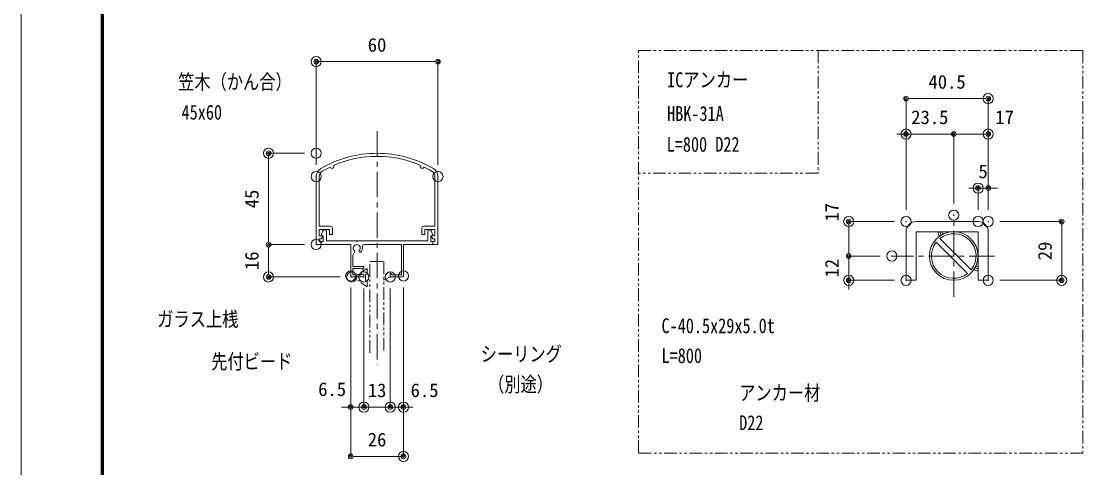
# Model space of a CAD drawing. Units: millimetres, scale not verified. Extents: x -3580 to 3580, y -1188 to 1188.
# Drawn here: x 216 to 1262, y -337 to 104 of the extents above; entities that cross this region are included whole.
import ezdxf
from ezdxf.enums import TextEntityAlignment as Align

# ---------------------------------------------------------------- set-up
doc = ezdxf.new("R2010")
doc.units = ezdxf.units.MM
doc.header["$LTSCALE"] = 20
doc.header["$PDMODE"] = 32
doc.header["$PDSIZE"] = 10
doc.linetypes.add('USER1', pattern=[2, 1.25, -0.25, 0.25, -0.25])
doc.linetypes.add('USER2', pattern=[1.25, 0.625, -0.125, 0.125, -0.125, 0.125, -0.125])
for name, color, linetype, lineweight in [('0-0_0', 7, 'Continuous', 18), ('0-1_DEFPOINTS', 7, 'Continuous', 18), ('0-3_アンカー', 4, 'Continuous', 18), ('0-4_WAKU', 7, 'Continuous', 18), ('0-5_6ﾊｯﾁﾝｸﾞ', 4, 'Continuous', 18), ('0-8_3中心線', 2, 'USER1', 18), ('0-9_41ｱﾙﾐ', 6, 'Continuous', 18), ('0-A_1手摺寸法', 7, 'Continuous', 18), ('0-B_42ｱﾙﾐ部品', 6, 'Continuous', 18), ('0-D_CYAN', 4, 'Continuous', 18), ('0-E_2a', 1, 'USER2', 18)]:
    doc.layers.add(name, color=color, linetype=linetype, lineweight=lineweight)
doc.styles.add('ＭＳ ゴシック', font='')
doc.styles.get('ＭＳ ゴシック').set_extended_font_data('MS Gothic')

# ---------------------------------------------------------------- blocks, each defined once
blk = doc.blocks.new('HK-001')
at = {"layer": '0-0_0'}
for p, q in [((-30, 0), (-30, 33.59)), ((-28.5, 9), (-28.5, 33.59)), ((28.5, 9), (28.5, 33.59)), ((30, 0), (30, 33.59)), ((-23, 9), (-28.5, 9)), ((-23.5, 7.5), (-28.5, 7.5)), ((-28.5, 4.3), (-28.5, 7.5)), ((-23.5, 5), (-23.5, 7.5)), ((-22, 5), (-22, 8)), ((22, 5), (22, 8)), ((23, 9), (28.5, 9)), ((23.5, 5), (23.5, 7.5)), ((23.5, 7.5), (28.5, 7.5)), ((28.5, 4.3), (28.5, 7.5)), ((-27.5, 0), (-30, 0)), ((-26.87, 4.3), (-28.5, 4.3)), ((-28.5, 1.5), (-28.5, 2.8)), ((-28.5, 1.5), (-28.5, 2.8)), ((-27.5, 2.8), (-28.5, 2.8)), ((-27.5, 1.5), (-28.5, 1.5)), ((-27.5, 2.8), (-26.71, 3.99)), ((-27.5, 0), (-27.5, 1.5)), ((-22, 5), (-23.5, 5)), ((22, 5), (23.5, 5)), ((27.5, 2.8), (26.71, 3.99)), ((26.87, 4.3), (28.5, 4.3)), ((27.5, 2.8), (28.5, 2.8)), ((27.5, 1.5), (28.5, 1.5)), ((27.5, 0), (27.5, 1.5)), ((27.5, 0), (30, 0)), ((28.5, 1.5), (28.5, 2.8)), ((28.5, 1.5), (28.5, 2.8))]:
    blk.add_line(p, q, dxfattribs=at)
for centre, radius, start, end in [((0, -10), 55, 90, 120.3281), ((0, -10), 53.5, 90, 113.5608), ((0, -10), 55, 59.6719, 90), ((0, -10), 53.5, 66.4392, 90), ((-25.5, 33.59), 4.5, 120.3281, 180), ((0, -10), 53.5, 115.6929, 120.3281), ((-22.25, 38.54), 1, 199.1257, 30.1279), ((22.25, 38.54), 1, 149.8721, 340.8743), ((0, -10), 53.5, 59.6719, 64.3071), ((25.5, 33.59), 4.5, 0, 59.6719), ((-25.5, 33.59), 3, 120.3281, 180), ((25.5, 33.59), 3, 0, 59.6719), ((-23, 8), 1, 0, 90), ((23, 8), 1, 90, 180), ((-26.87, 4.1), 0.2, 326.3099, 90), ((26.87, 4.1), 0.2, 90, 213.6901)]:
    blk.add_arc(centre, radius, start, end, dxfattribs=at)
blk = doc.blocks.new('_ORIGIN2')
at = {"layer": '0-0_0'}
blk.add_line((-0.5, 0), (-1, 0), dxfattribs=at)
for radius in [0.5, 0.25]:
    blk.add_circle((0, 0), radius, dxfattribs=at)
blk = doc.blocks.new('D100')
at = {"layer": '0-1_DEFPOINTS'}
for p in [(2499.03, 397.57), (2546, 397.57), (2546, 307.57)]:
    blk.add_point(p, dxfattribs=at)
at = {"layer": '0-A_1手摺寸法'}
for p, q in [((2534.5, 397.57), (2499.03, 397.57)), ((2499.03, 312.17), (2499.03, 392.97)), ((2534.5, 307.57), (2499.03, 307.57))]:
    blk.add_line(p, q, dxfattribs=at)
at = {"layer": '0-A_1手摺寸法', "xscale": 4.6, "yscale": 4.6}
for p, rotation in [((2499.03, 397.57), 90), ((2499.03, 307.57), 270)]:
    blk.add_blockref('_ORIGIN2', p, dxfattribs=dict(at, rotation=rotation))
at = {"layer": '0-A_1手摺寸法', "style": 'ＭＳ ゴシック'}
blk.add_text('45', height=13.49, rotation=90, dxfattribs=at).set_placement((2493.28, 343.37), align=Align.BOTTOM_LEFT)
blk = doc.blocks.new('D101')
at = {"layer": '0-1_DEFPOINTS'}
for p in [(2546, 307.57), (2499.03, 275.57), (2581, 275.57)]:
    blk.add_point(p, dxfattribs=at)
at = {"layer": '0-A_1手摺寸法'}
for p, q in [((2534.5, 307.57), (2499.03, 307.57)), ((2499.03, 302.97), (2499.03, 280.17)), ((2569.5, 275.57), (2499.03, 275.57))]:
    blk.add_line(p, q, dxfattribs=at)
at = {"layer": '0-A_1手摺寸法', "xscale": 4.6, "yscale": 4.6}
for p, rotation in [((2499.03, 307.57), 90), ((2499.03, 275.57), 270)]:
    blk.add_blockref('_ORIGIN2', p, dxfattribs=dict(at, rotation=rotation))
at = {"layer": '0-A_1手摺寸法', "style": 'ＭＳ ゴシック'}
blk.add_text('16', height=13.49, rotation=90, dxfattribs=at).set_placement((2493.28, 282.37), align=Align.BOTTOM_LEFT)
blk = doc.blocks.new('D104')
at = {"layer": '0-1_DEFPOINTS'}
for p in [(2580, 276.57), (2593, 275.57), (2593, 147.24)]:
    blk.add_point(p, dxfattribs=at)
at = {"layer": '0-A_1手摺寸法'}
for p, q in [((2580, 265.07), (2580, 147.24)), ((2593, 264.07), (2593, 147.24)), ((2575.4, 147.24), (2570.8, 147.24)), ((2580, 147.24), (2593, 147.24)), ((2597.6, 147.24), (2602.2, 147.24))]:
    blk.add_line(p, q, dxfattribs=at)
at = {"layer": '0-A_1手摺寸法', "xscale": 4.6, "yscale": 4.6}
blk.add_blockref('_ORIGIN2', (2580, 147.24), dxfattribs=at)
at = {"layer": '0-A_1手摺寸法', "xscale": 4.6, "yscale": 4.6, "rotation": 180}
blk.add_blockref('_ORIGIN2', (2593, 147.24), dxfattribs=at)
at = {"layer": '0-A_1手摺寸法', "style": 'ＭＳ ゴシック'}
blk.add_text('6.5', height=13.49, dxfattribs=at).set_placement((2547.95, 154.1), align=Align.BOTTOM_LEFT)
blk = doc.blocks.new('D87')
at = {"layer": '0-1_DEFPOINTS'}
for p in [(2593, 275.57), (2619, 275.57), (2619, 147.24)]:
    blk.add_point(p, dxfattribs=at)
at = {"layer": '0-A_1手摺寸法'}
for p, q in [((2593, 264.07), (2593, 147.24)), ((2619, 264.07), (2619, 147.24)), ((2588.4, 147.24), (2583.8, 147.24)), ((2593, 147.24), (2619, 147.24)), ((2623.6, 147.24), (2628.2, 147.24))]:
    blk.add_line(p, q, dxfattribs=at)
at = {"layer": '0-A_1手摺寸法', "xscale": 4.6, "yscale": 4.6}
blk.add_blockref('_ORIGIN2', (2593, 147.24), dxfattribs=at)
at = {"layer": '0-A_1手摺寸法', "xscale": 4.6, "yscale": 4.6, "rotation": 180}
blk.add_blockref('_ORIGIN2', (2619, 147.24), dxfattribs=at)
at = {"layer": '0-A_1手摺寸法', "style": 'ＭＳ ゴシック'}
blk.add_text('13', height=13.49, dxfattribs=at).set_placement((2596.8, 152.99), align=Align.BOTTOM_LEFT)
blk = doc.blocks.new('D88')
at = {"layer": '0-1_DEFPOINTS'}
for p in [(2619, 275.57), (2632, 276.57), (2632, 147.24)]:
    blk.add_point(p, dxfattribs=at)
at = {"layer": '0-A_1手摺寸法'}
for p, q in [((2619, 264.07), (2619, 147.24)), ((2632, 265.07), (2632, 147.24)), ((2614.4, 147.24), (2609.8, 147.24)), ((2619, 147.24), (2632, 147.24)), ((2636.6, 147.24), (2641.2, 147.24))]:
    blk.add_line(p, q, dxfattribs=at)
at = {"layer": '0-A_1手摺寸法', "xscale": 4.6, "yscale": 4.6}
blk.add_blockref('_ORIGIN2', (2619, 147.24), dxfattribs=at)
at = {"layer": '0-A_1手摺寸法', "xscale": 4.6, "yscale": 4.6, "rotation": 180}
blk.add_blockref('_ORIGIN2', (2632, 147.24), dxfattribs=at)
at = {"layer": '0-A_1手摺寸法', "style": 'ＭＳ ゴシック'}
blk.add_text('6.5', height=13.49, dxfattribs=at).set_placement((2639.02, 153.08), align=Align.BOTTOM_LEFT)
blk = doc.blocks.new('D89')
at = {"layer": '0-1_DEFPOINTS'}
for p in [(2580, 276.57), (2632, 276.57), (2632, 98.64)]:
    blk.add_point(p, dxfattribs=at)
at = {"layer": '0-A_1手摺寸法'}
for p, q in [((2580, 265.07), (2580, 98.64)), ((2632, 265.07), (2632, 98.64)), ((2584.6, 98.64), (2627.4, 98.64))]:
    blk.add_line(p, q, dxfattribs=at)
at = {"layer": '0-A_1手摺寸法', "xscale": 4.6, "yscale": 4.6, "rotation": 180}
blk.add_blockref('_ORIGIN2', (2580, 98.64), dxfattribs=at)
at = {"layer": '0-A_1手摺寸法', "xscale": 4.6, "yscale": 4.6}
blk.add_blockref('_ORIGIN2', (2632, 98.64), dxfattribs=at)
at = {"layer": '0-A_1手摺寸法', "style": 'ＭＳ ゴシック'}
blk.add_text('26', height=13.49, dxfattribs=at).set_placement((2596.8, 104.39), align=Align.BOTTOM_LEFT)
blk = doc.blocks.new('D90')
at = {"layer": '0-1_DEFPOINTS'}
for p in [(2546, 487.98), (2546, 374.75), (2666, 374.75)]:
    blk.add_point(p, dxfattribs=at)
at = {"layer": '0-A_1手摺寸法'}
for p, q in [((2546, 386.25), (2546, 487.98)), ((2661.4, 487.98), (2550.6, 487.98)), ((2666, 386.25), (2666, 487.98))]:
    blk.add_line(p, q, dxfattribs=at)
at = {"layer": '0-A_1手摺寸法', "xscale": 4.6, "yscale": 4.6, "rotation": 180}
blk.add_blockref('_ORIGIN2', (2546, 487.98), dxfattribs=at)
at = {"layer": '0-A_1手摺寸法', "xscale": 4.6, "yscale": 4.6}
blk.add_blockref('_ORIGIN2', (2666, 487.98), dxfattribs=at)
at = {"layer": '0-A_1手摺寸法', "style": 'ＭＳ ゴシック'}
blk.add_text('60', height=13.49, dxfattribs=at).set_placement((2596.8, 493.73), align=Align.BOTTOM_LEFT)
blk = doc.blocks.new('A$C411935DD')
at = {"layer": '0-9_41ｱﾙﾐ'}
for p, q in [((0.83, 22.79), (0.01, 20.57)), ((1.54, 23.3), (1.75, 23.3)), ((2.5, 17.8), (2.5, 22.55)), ((52.5, 17.8), (52.5, 22.55)), ((53.46, 23.3), (53.25, 23.3)), ((54.17, 22.79), (54.99, 20.57)), ((0, 16), (0, 17)), ((0, 16), (0, 17)), ((0, 17), (0, 16)), ((0, 16), (14.5, 16)), ((0.2, 20.3), (1, 20.3)), ((1, 17.5), (0.5, 17.5)), ((1, 17.5), (1, 20.3)), ((27.5, 17.8), (2.5, 17.8)), ((14.5, 16), (14.5, 0.5)), ((15.5, 16), (15.5, 1)), ((15.5, 16), (33.83, 16)), ((27.5, 17.8), (37.2, 17.8)), ((27.5, 17.8), (37.2, 17.8)), ((37.33, 17.59), (37.2, 17.8)), ((37.67, 17.59), (37.8, 17.8)), ((37.8, 17.8), (52.5, 17.8)), ((40.5, 16), (55, 16)), ((40.5, 16), (40.5, 0.5)), ((54.72, 20.3), (54, 20.3)), ((54, 20.3), (54, 20.29)), ((54, 17.5), (54, 20.3)), ((54.8, 20.3), (54, 20.3)), ((54, 17.5), (54.5, 17.5)), ((55, 16), (55, 17)), ((55, 16), (55, 17)), ((55, 17), (55, 16)), ((38.57, 12.4), (39.5, 10.79)), ((39.5, 10.79), (39.5, 5.2)), ((21, 0), (15, 0)), ((20, 1), (15.5, 1)), ((21, 2), (20, 1)), ((21, 2), (21, 0)), ((39.5, 5.2), (34, 5.2)), ((34, 5.2), (34, 4.35)), ((34, 0.85), (34, 0)), ((40, 0), (34, 0)), ((39.5, 4.2), (34.98, 4.2)), ((39.5, 1), (34.98, 1)), ((39.5, 4.2), (39.5, 1))]:
    blk.add_line(p, q, dxfattribs=at)
blk.add_lwpolyline([(0.28, 20.3), (1, 20.3), (1, 20.29)], dxfattribs=at)
for centre, radius, start, end in [((1.54, 22.55), 0.75, 90, 161.5651), ((1.75, 22.55), 0.75, 0, 90), ((53.25, 22.55), 0.75, 90, 180), ((53.46, 22.55), 0.75, 18.435, 90), ((0.2, 20.5), 0.2, 159.7852, 270), ((0.5, 17), 0.5, 90, 180), ((33.83, 15), 1, 348.463, 90), ((37.5, 14.25), 1.75, 312.7587, 227.1604), ((37.5, 17.7), 0.2, 212.3335, 327.6665), ((54.5, 17), 0.5, 0, 90), ((54.8, 20.5), 0.2, 270, 20.2148), ((37.5, 14.25), 2.75, 168.463, 227.1604), ((35.97, 12.6), 0.5, 227.1604, 47.1604), ((39.03, 12.6), 0.5, 132.7587, 203.6206), ((15, 0.5), 0.5, 180, 270), ((34.5, 4.35), 0.5, 180, 342.5424), ((34.5, 0.85), 0.5, 17.4576, 180), ((40, 0.5), 0.5, 270, 0)]:
    blk.add_arc(centre, radius, start, end, dxfattribs=at)
blk = doc.blocks.new('A$C11FF1953')
at = {"layer": '0-3_アンカー'}
for p, q in [((4.57, 3.26), (3.8, 3.26)), ((3.8, 3.26), (3.8, -0.06)), ((4.57, -0.06), (3.8, -0.06))]:
    blk.add_line(p, q, dxfattribs=at)
at = {"layer": '0-5_6ﾊｯﾁﾝｸﾞ'}
for p, q in [((1.57, 4.2), (4.57, 6.1)), ((4.57, 6.1), (4.57, 3.26)), ((0.59, 3.2), (0, 3.2)), ((0.59, 0), (0, 0)), ((1.57, 4.2), (1.57, 3.35)), ((4.57, -0.06), (4.57, -2.9))]:
    blk.add_line(p, q, dxfattribs=at)
blk.add_lwpolyline([(1.57, -0.15), (1.57, -1), (4.57, -2.9)], dxfattribs=at)
for centre, start, end in [((1.07, 3.35), 197.4576, 0), ((1.07, -0.15), 0, 162.5424)]:
    blk.add_arc(centre, 0.5, start, end, dxfattribs=at)
blk = doc.blocks.new('D151')
at = {"layer": '0-1_DEFPOINTS'}
for p in [(3208.23, 451.51), (3127.23, 330.27), (3208.23, 330.27)]:
    blk.add_point(p, dxfattribs=at)
at = {"layer": '0-A_1手摺寸法'}
for p, q in [((3127.23, 341.77), (3127.23, 451.51)), ((3131.83, 451.51), (3203.63, 451.51)), ((3208.23, 341.77), (3208.23, 451.51))]:
    blk.add_line(p, q, dxfattribs=at)
at = {"layer": '0-A_1手摺寸法', "xscale": 4.6, "yscale": 4.6, "rotation": 180}
blk.add_blockref('_ORIGIN2', (3127.23, 451.51), dxfattribs=at)
at = {"layer": '0-A_1手摺寸法', "xscale": 4.6, "yscale": 4.6}
blk.add_blockref('_ORIGIN2', (3208.23, 451.51), dxfattribs=at)
at = {"layer": '0-A_1手摺寸法', "style": 'ＭＳ ゴシック'}
blk.add_text('40.5', height=13.49, dxfattribs=at).set_placement((3149.33, 457.26), align=Align.BOTTOM_LEFT)
blk = doc.blocks.new('D150')
at = {"layer": '0-1_DEFPOINTS'}
for p in [(3208.23, 416.6), (3174.23, 336.58), (3208.23, 330.27)]:
    blk.add_point(p, dxfattribs=at)
at = {"layer": '0-A_1手摺寸法'}
for p, q in [((3174.23, 348.08), (3174.23, 416.6)), ((3178.83, 416.6), (3203.63, 416.6)), ((3208.23, 341.77), (3208.23, 416.6))]:
    blk.add_line(p, q, dxfattribs=at)
at = {"layer": '0-A_1手摺寸法', "xscale": 4.6, "yscale": 4.6, "rotation": 180}
blk.add_blockref('_ORIGIN2', (3174.23, 416.6), dxfattribs=at)
at = {"layer": '0-A_1手摺寸法', "xscale": 4.6, "yscale": 4.6}
blk.add_blockref('_ORIGIN2', (3208.23, 416.6), dxfattribs=at)
at = {"layer": '0-A_1手摺寸法', "style": 'ＭＳ ゴシック'}
blk.add_text('17', height=13.49, dxfattribs=at).set_placement((3215.18, 422.35), align=Align.BOTTOM_LEFT)
blk = doc.blocks.new('D149')
at = {"layer": '0-1_DEFPOINTS'}
for p in [(3127.23, 416.6), (3174.23, 336.58), (3127.23, 330.27)]:
    blk.add_point(p, dxfattribs=at)
at = {"layer": '0-A_1手摺寸法'}
for p, q in [((3122.63, 416.6), (3118.03, 416.6)), ((3127.23, 341.77), (3127.23, 416.6)), ((3174.23, 416.6), (3127.23, 416.6)), ((3174.23, 348.08), (3174.23, 416.6)), ((3178.83, 416.6), (3183.43, 416.6))]:
    blk.add_line(p, q, dxfattribs=at)
at = {"layer": '0-A_1手摺寸法', "xscale": 4.6, "yscale": 4.6}
blk.add_blockref('_ORIGIN2', (3127.23, 416.6), dxfattribs=at)
at = {"layer": '0-A_1手摺寸法', "xscale": 4.6, "yscale": 4.6, "rotation": 180}
blk.add_blockref('_ORIGIN2', (3174.23, 416.6), dxfattribs=at)
at = {"layer": '0-A_1手摺寸法', "style": 'ＭＳ ゴシック'}
blk.add_text('23.5', height=13.49, dxfattribs=at).set_placement((3132.33, 422.35), align=Align.BOTTOM_LEFT)
blk = doc.blocks.new('D147')
at = {"layer": '0-1_DEFPOINTS'}
for p in [(3208.23, 330.27), (3208.23, 272.27), (3280.61, 272.27)]:
    blk.add_point(p, dxfattribs=at)
at = {"layer": '0-A_1手摺寸法'}
for p, q in [((3219.73, 330.27), (3280.61, 330.27)), ((3280.61, 325.67), (3280.61, 276.87)), ((3219.73, 272.27), (3280.61, 272.27))]:
    blk.add_line(p, q, dxfattribs=at)
at = {"layer": '0-A_1手摺寸法', "xscale": 4.6, "yscale": 4.6}
for p, rotation in [((3280.61, 330.27), 90), ((3280.61, 272.27), 270)]:
    blk.add_blockref('_ORIGIN2', p, dxfattribs=dict(at, rotation=rotation))
at = {"layer": '0-A_1手摺寸法', "style": 'ＭＳ ゴシック'}
blk.add_text('29', height=13.49, rotation=90, dxfattribs=at).set_placement((3274.86, 292.07), align=Align.BOTTOM_LEFT)
blk = doc.blocks.new('D152')
at = {"layer": '0-1_DEFPOINTS'}
for p in [(3070.73, 330.27), (3127.23, 330.27), (3113.16, 296.27)]:
    blk.add_point(p, dxfattribs=at)
at = {"layer": '0-A_1手摺寸法'}
for p, q in [((3115.73, 330.27), (3070.73, 330.27)), ((3070.73, 300.87), (3070.73, 325.67)), ((3101.66, 296.27), (3070.73, 296.27))]:
    blk.add_line(p, q, dxfattribs=at)
at = {"layer": '0-A_1手摺寸法', "xscale": 4.6, "yscale": 4.6}
for p, rotation in [((3070.73, 330.27), 90), ((3070.73, 296.27), 270)]:
    blk.add_blockref('_ORIGIN2', p, dxfattribs=dict(at, rotation=rotation))
at = {"layer": '0-A_1手摺寸法', "style": 'ＭＳ ゴシック'}
blk.add_text('17', height=13.49, rotation=90, dxfattribs=at).set_placement((3064.98, 330.27), align=Align.BOTTOM_LEFT)
blk = doc.blocks.new('D148')
at = {"layer": '0-1_DEFPOINTS'}
for p in [(3198.23, 363.24), (3198.23, 330.27), (3208.23, 330.27)]:
    blk.add_point(p, dxfattribs=at)
at = {"layer": '0-A_1手摺寸法'}
for p, q in [((3193.63, 363.24), (3189.03, 363.24)), ((3198.23, 341.77), (3198.23, 363.24)), ((3208.23, 363.24), (3198.23, 363.24)), ((3208.23, 341.77), (3208.23, 363.24)), ((3212.83, 363.24), (3217.43, 363.24))]:
    blk.add_line(p, q, dxfattribs=at)
at = {"layer": '0-A_1手摺寸法', "xscale": 4.6, "yscale": 4.6}
blk.add_blockref('_ORIGIN2', (3198.23, 363.24), dxfattribs=at)
at = {"layer": '0-A_1手摺寸法', "xscale": 4.6, "yscale": 4.6, "rotation": 180}
blk.add_blockref('_ORIGIN2', (3208.23, 363.24), dxfattribs=at)
at = {"layer": '0-A_1手摺寸法', "style": 'ＭＳ ゴシック'}
blk.add_text('5', height=13.49, dxfattribs=at).set_placement((3198.63, 368.99), align=Align.BOTTOM_LEFT)
blk = doc.blocks.new('D146')
at = {"layer": '0-1_DEFPOINTS'}
for p in [(3113.16, 296.27), (3070.73, 272.27), (3127.23, 272.27)]:
    blk.add_point(p, dxfattribs=at)
at = {"layer": '0-A_1手摺寸法'}
for p, q in [((3070.73, 300.87), (3070.73, 305.47)), ((3101.66, 296.27), (3070.73, 296.27)), ((3070.73, 296.27), (3070.73, 272.27)), ((3115.73, 272.27), (3070.73, 272.27)), ((3070.73, 267.67), (3070.73, 263.07))]:
    blk.add_line(p, q, dxfattribs=at)
at = {"layer": '0-A_1手摺寸法', "xscale": 4.6, "yscale": 4.6}
for p, rotation in [((3070.73, 296.27), 270), ((3070.73, 272.27), 90)]:
    blk.add_blockref('_ORIGIN2', p, dxfattribs=dict(at, rotation=rotation))
at = {"layer": '0-A_1手摺寸法', "style": 'ＭＳ ゴシック'}
blk.add_text('12', height=13.49, rotation=90, dxfattribs=at).set_placement((3064.98, 275.07), align=Align.BOTTOM_LEFT)

msp = doc.modelspace()

# ---------------------------------------------------------------- linework, layer by layer
at = {"layer": '0-1_DEFPOINTS', "color": 5}
msp.add_line((215.8, 1188), (215.8, -1188), dxfattribs=at)
at = {"layer": '0-3_アンカー'}
for p, q in [((1097.69, -93.67), (1158.69, -93.67)), ((1087.69, -151.67), (1087.69, -103.67)), ((1097.69, -151.67), (1097.69, -103.67)), ((1097.69, -103.67), (1158.69, -103.67)), ((1120.69, -103.67), (1158.69, -103.67)), ((1158.69, -103.67), (1158.69, -151.67)), ((1168.69, -103.67), (1168.69, -151.67)), ((1087.69, -151.67), (1097.69, -151.67)), ((1158.69, -151.67), (1168.69, -151.67))]:
    msp.add_line(p, q, dxfattribs=at)
for centre, start, end in [((1097.69, -103.67), 90, 180), ((1158.69, -103.67), 0, 90)]:
    msp.add_arc(centre, 10, start, end, dxfattribs=at)
at = {"layer": '0-4_WAKU'}
for p, q in [((294.6, 1133.2), (294.6, -1129.2)), ((295.2, 1132.6), (295.2, -1128.6)), ((295.8, 1132), (295.8, -1128)), ((296.4, 1131.4), (296.4, -1127.4)), ((297, 1130.8), (297, -1126.8))]:
    msp.add_line(p, q, dxfattribs=at)
at = {"layer": '0-8_3中心線'}
for p, q in [((566.46, -4.69), (566.46, -234.86)), ((1134.69, -167.98), (1134.69, -87.36)), ((1174.99, -127.67), (1073.61, -127.67))]:
    msp.add_line(p, q, dxfattribs=at)
at = {"layer": '0-9_41ｱﾙﾐ'}
for p, q in [((1148.31, -144.95), (1117.41, -114.05)), ((1151.97, -141.29), (1121.07, -110.39))]:
    msp.add_line(p, q, dxfattribs=at)
msp.add_circle((1134.69, -127.67), 24, dxfattribs=at)
for start, end in [(141.75633, 308.24367), (321.75633, 128.24367)]:
    msp.add_arc((1134.69, -127.67), 22, start, end, dxfattribs=at)
at = {"layer": '0-A_1手摺寸法', "color": 3}
for centre, radius, start, end in [((1127.58, -103.67), 8.33, 180, 213.21396), ((1127.58, -103.67), 6.33, 180, 213.11704), ((1127.58, -103.67), 4.33, 180, 215.15014), ((1158.69, -133.88), 8.33, 240.32789, 270), ((1158.69, -133.88), 6.33, 240.96643, 270), ((1158.69, -133.88), 4.33, 239.9842, 270)]:
    msp.add_arc(centre, radius, start, end, dxfattribs=at)
at = {"layer": '0-D_CYAN'}
msp.add_line((579.46, -148.37), (573.06, -151.52), dxfattribs=at)
at = {"layer": '0-E_2a'}
for p, q in [((1000.96, 74.92), (1000.96, -45.88)), ((1000.96, -45.88), (823.99, -45.88)), ((559.46, -223.2), (559.46, -133.25)), ((559.46, -133.25), (573.06, -133.25)), ((573.06, -133.25), (573.06, -223.2))]:
    msp.add_line(p, q, dxfattribs=at)
msp.add_lwpolyline([(1261.84, -322.23), (823.99, -322.23), (823.99, 74.92), (1261.84, 74.92)], close=True, dxfattribs=at)

# ---------------------------------------------------------------- block references
at = {"layer": '0-3_アンカー', "xscale": 2, "yscale": 2}
msp.add_blockref('A$C11FF1953', (547.57, -152.17), dxfattribs=at)
at = {"layer": '0-9_41ｱﾙﾐ', "xscale": 2, "yscale": 2}
msp.add_blockref('HK-001', (566.46, -116.37), dxfattribs=at)
at = {"layer": '0-A_1手摺寸法'}
for name in ['D90', 'D151', 'D149', 'D150', 'D100', 'D148', 'D152', 'D147', 'D101', 'D146', 'D104', 'D89', 'D87', 'D88']:
    msp.add_blockref(name, (-2039.54, -423.94), dxfattribs=at)
at = {"layer": '0-B_42ｱﾙﾐ部品', "xscale": -2, "yscale": 2}
msp.add_blockref('A$C411935DD', (621.46, -148.37), dxfattribs=at)

# ---------------------------------------------------------------- texts
at = {"layer": '0-0_0', "style": 'ＭＳ ゴシック', "width": 0.8}
for s, p in [('笠木（かん合）', (370.41, 32.4)), ('ICアンカー ', (852.26, 34.45)), ('45x60', (373.78, 2.47)), ('HBK-31A', (852.26, 1.11)), ('L=800 D22', (851.83, -29.22)), ('ガラス上桟', (349.84, -201.64)), ('C-40.5x29x5.0t', (846.74, -208.19)), ('シーリング', (668.58, -236.04)), ('L=800', (846.74, -237.69)), ('先付ビード', (402.98, -243.45)), ('（別途）', (675.82, -265.97)), ('アンカー材', (923.26, -274.35)), ('D22', (923.26, -303.85))]:
    msp.add_text(s, height=14.66, dxfattribs=at).set_placement(p, align=Align.BOTTOM_LEFT)

doc.saveas('drawing.dxf')
